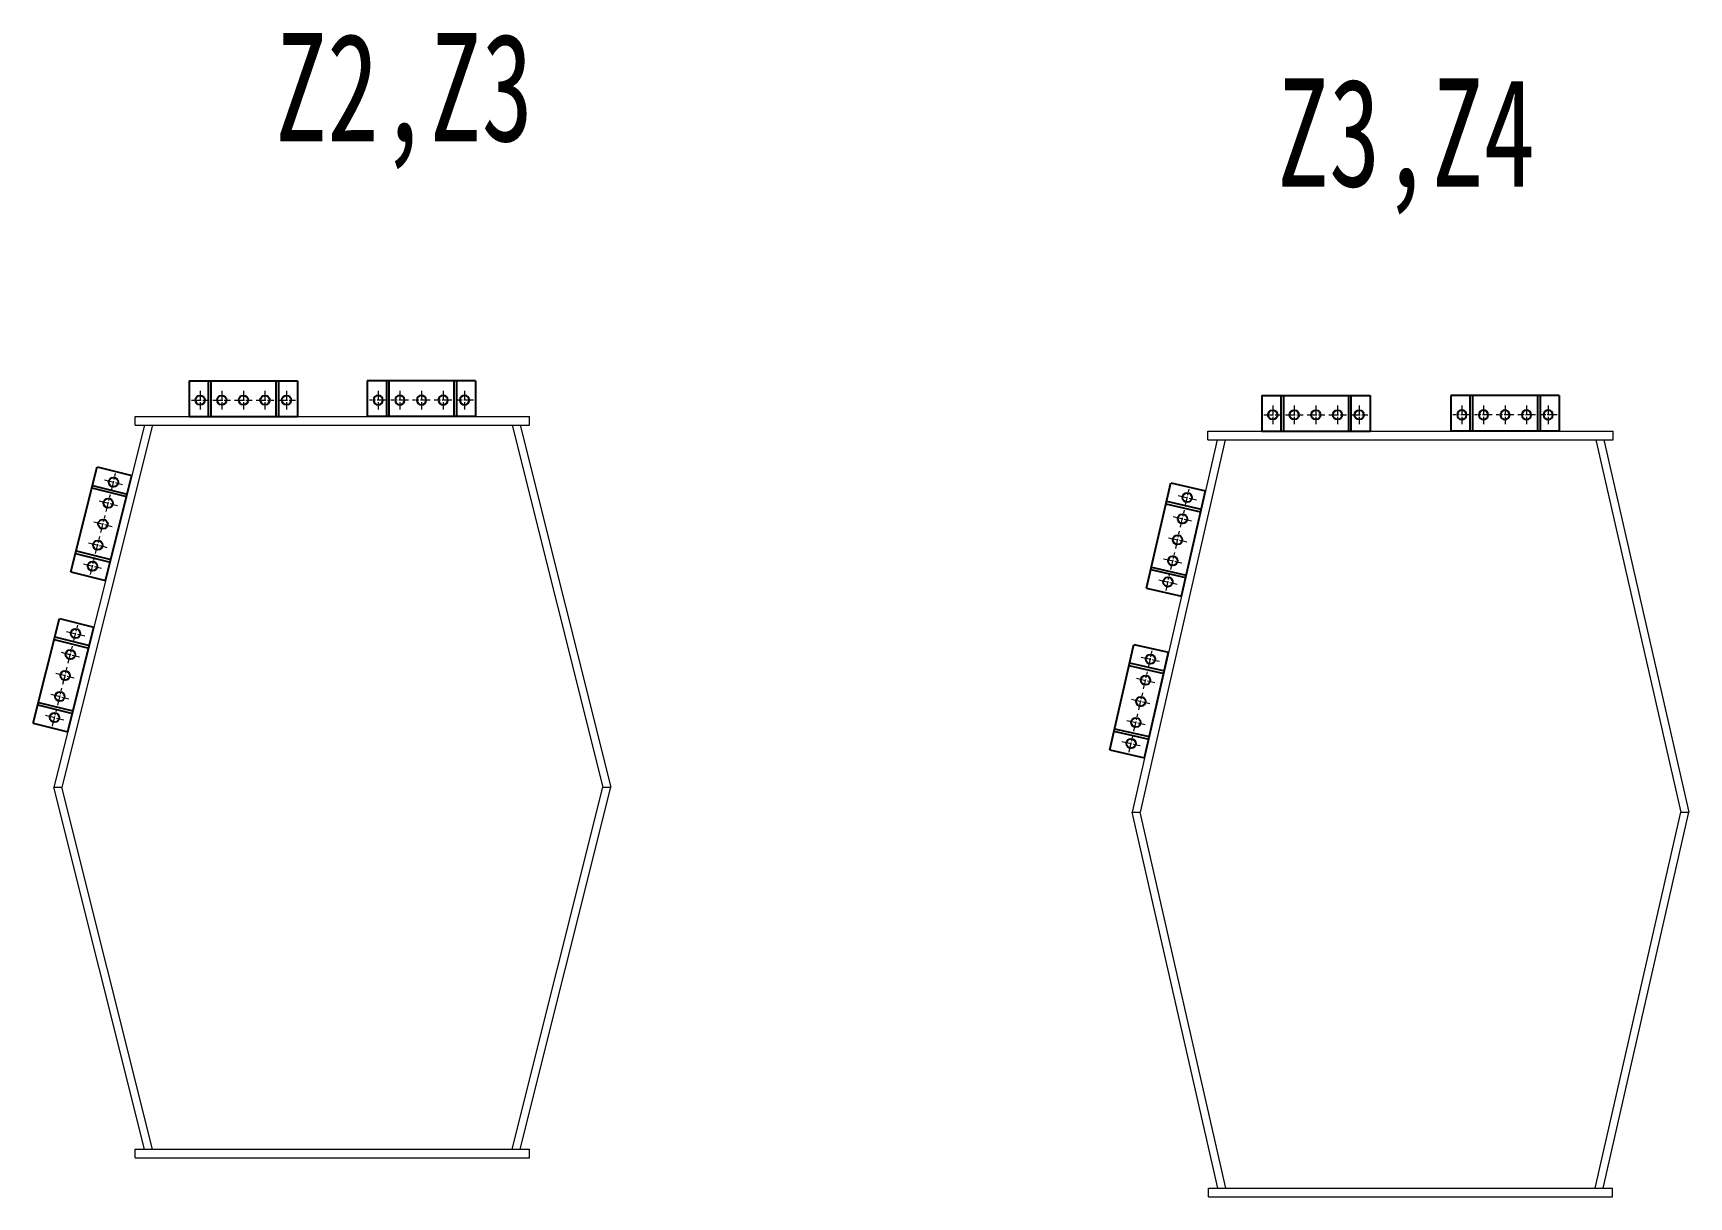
# Model space of a CAD drawing. Extents: x -51050 to 71428, y 3712 to 50864.
# Drawn here: x -40625 to -32970, y 45483 to 50864 of the extents above; entities that cross this region are included whole.
import ezdxf

# ---------------------------------------------------------------- set-up
doc = ezdxf.new("R2010")
doc.units = 0
doc.header["$LTSCALE"] = 100
doc.header["$MEASUREMENT"] = 0
doc.linetypes.add('CENTER2', pattern=[1.125, 0.75, -0.125, 0.125, -0.125])
doc.layers.get('0').update_dxf_attribs({"linetype": 'CONTINUOUS'})
doc.layers.get('DEFPOINTS').update_dxf_attribs({"color": 8, "linetype": 'CONTINUOUS'})
for name, color, linetype, lineweight in [('center', 2, 'CENTER2', 13), ('横隔板', 6, 'CENTER2', 18), ('轮廓线', 3, 'CONTINUOUS', 25)]:
    doc.layers.add(name, color=color, linetype=linetype, lineweight=lineweight)
doc.styles.add('样式 1', font='仿宋_GB2312.ttf', dxfattribs={"width": 0.7})

# ---------------------------------------------------------------- blocks, each defined once
blk = doc.blocks.new('LIANJIE')
at = {"layer": 'center', "linetype": 'CENTER2', "ltscale": 0.6}
for p, q in [((-200, 118.5), (-200, 31.5)), ((-100, 118.5), (-100, 31.5)), ((0, 118.5), (0, 31.5)), ((100, 118.5), (100, 31.5)), ((200, 118.5), (200, 31.5)), ((-240.5, 75), (-159.5, 75)), ((-140.5, 75), (-59.5, 75)), ((-40.5, 75), (40.5, 75)), ((59.5, 75), (140.5, 75)), ((159.5, 75), (240.5, 75))]:
    blk.add_line(p, q, dxfattribs=at)
at = {"layer": '轮廓线', "ltscale": 4}
for p, q in [((-250, 165), (-250, 0)), ((-162, 165), (-162, 0)), ((-150, 165), (-150, 0)), ((150, 165), (150, 0)), ((162, 165), (162, 0)), ((250, 165), (250, 0)), ((-250, 0), (250, 0))]:
    blk.add_line(p, q, dxfattribs=at)
at = {"layer": '轮廓线', "ltscale": 200}
blk.add_line((-250, 165), (250, 165), dxfattribs=at)
at = {"layer": '轮廓线'}
for centre in [(-200, 75), (-100, 75), (0, 75), (100, 75), (200, 75)]:
    blk.add_circle(centre, 21.7, dxfattribs=at)

msp = doc.modelspace()

# ---------------------------------------------------------------- linework, layer by layer
at = {"layer": '横隔板', "color": 2, "ltscale": 550}
for p, q in [((-40153, 49091.5), (-38330, 49091.5)), ((-40153, 49051.5), (-40153, 49091.5)), ((-38330, 49051.5), (-38330, 49091.5)), ((-40110.1, 49051.5), (-40528.6, 47377.5)), ((-40073, 49051.5), (-40491.5, 47377.5)), ((-40153, 49051.5), (-38330, 49051.5)), ((-38410, 49051.5), (-37991.5, 47377.5)), ((-38372.9, 49051.5), (-37954.4, 47377.5)), ((-35194.4, 49023.5), (-33320.4, 49023.5)), ((-35194.4, 48983.5), (-35194.4, 49023.5)), ((-33320.4, 48983.5), (-33320.4, 49023.5)), ((-35151.3, 48983.5), (-35544.3, 47261.4)), ((-35114.4, 48983.5), (-35507.4, 47261.4)), ((-35194.4, 48983.5), (-33320.4, 48983.5)), ((-33400.4, 48983.5), (-33007.4, 47261.4)), ((-33363.5, 48983.5), (-32970.5, 47261.4)), ((-40110.1, 45703.5), (-40528.6, 47377.5)), ((-40528.6, 47377.5), (-40491.5, 47377.5)), ((-40073, 45703.5), (-40491.5, 47377.5)), ((-38410, 45703.5), (-37991.5, 47377.5)), ((-38372.9, 45703.5), (-37954.4, 47377.5)), ((-37991.5, 47377.5), (-37954.4, 47377.5)), ((-35544.5, 47261.4), (-35507.4, 47261.4)), ((-35148.5, 45522.5), (-35544.3, 47261.4)), ((-35111.6, 45522.5), (-35507.4, 47261.4)), ((-33403.2, 45522.5), (-33007.4, 47261.4)), ((-33366.3, 45522.5), (-32970.5, 47261.4)), ((-33007.4, 47261.4), (-32970.3, 47261.4)), ((-40153, 45703.5), (-38330, 45703.5)), ((-40153, 45663.5), (-40153, 45703.5)), ((-38330, 45663.5), (-38330, 45703.5)), ((-40153, 45663.5), (-38330, 45663.5)), ((-35191.6, 45522.5), (-33323.2, 45522.5)), ((-35191.6, 45482.5), (-35191.6, 45522.5)), ((-35191.6, 45482.5), (-33323.2, 45482.5)), ((-33323.2, 45482.5), (-33323.2, 45522.5))]:
    msp.add_line(p, q, dxfattribs=at)

# ---------------------------------------------------------------- block references
at = {"color": 7}
for p in [(-39653, 49091.5), (-34694.4, 49023.5)]:
    msp.add_blockref('LIANJIE', p, dxfattribs=at)
at = {"color": 7, "xscale": -1}
for p in [(-38830, 49091.5), (-33820.4, 49023.5)]:
    msp.add_blockref('LIANJIE', p, dxfattribs=at)
at = {"color": 7}
for p, rotation in [((-40229.2, 48575.2), 75.96375653207524), ((-35260.8, 48504), 77.14421611792784), ((-40404.3, 47874.7), 75.96375653207524), ((-35431.3, 47756.9), 77.14421611792784)]:
    msp.add_blockref('LIANJIE', p, dxfattribs=dict(at, rotation=rotation))

# ---------------------------------------------------------------- texts
at = {"layer": 'DEFPOINTS', "style": '样式 1', "width": 0.7}
for s, p in [('Z2,Z3', (-39504, 50363.5)), ('Z3,Z4', (-34872.1, 50154.1))]:
    msp.add_text(s, height=500, dxfattribs=at).set_placement(p)

doc.saveas('drawing.dxf')
